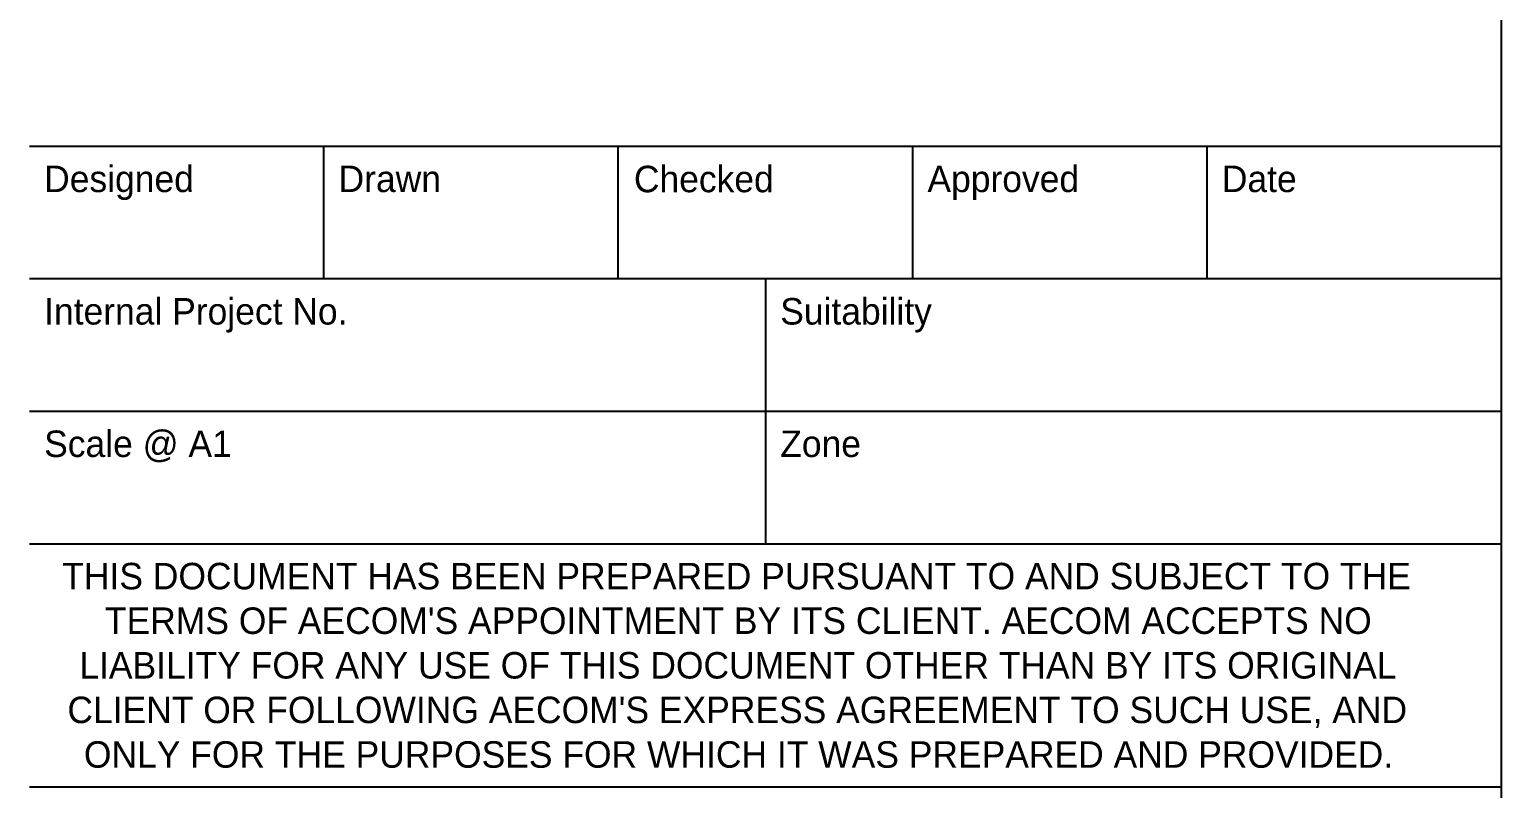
# Model space of a CAD drawing. Extents: x 0 to 841, y 0 to 594.
# Drawn here: x 731 to 831, y 67.5 to 119.1 of the extents above; entities that cross this region are included whole.
import ezdxf

# ---------------------------------------------------------------- set-up
doc = ezdxf.new("R2010")
doc.units = 0
for name, color, linetype in [('Z-Zz_10_20-Z-P_CadFrame', 7, 'Continuous'), ('Z-Zz_10_20-Z-P_CadFrameAttributeTitles', 7, 'Continuous'), ('Z-Zz_10_20-Z-P_CadFrameDisclaimer', 7, 'Continuous')]:
    doc.layers.add(name, color=color, linetype=linetype)

# ---------------------------------------------------------------- blocks, each defined once
blk = doc.blocks.new('AECOM_TitleBlock_Legal')
at = {"layer": 'Z-Zz_10_20-Z-P_CadFrameDisclaimer'}
for s, p in [('THIS DOCUMENT HAS BEEN PREPARED PURSUANT TO AND SUBJECT TO THE ', (-47.77, 5.16)), ("TERMS OF AECOM'S APPOINTMENT BY ITS CLIENT. AECOM ACCEPTS NO ", (-44.87, 2.13)), ('LIABILITY FOR ANY USE OF THIS DOCUMENT OTHER THAN BY ITS ORIGINAL ', (-46.61, -0.9)), ("CLIENT OR FOLLOWING AECOM'S EXPRESS AGREEMENT TO SUCH USE, AND ", (-47.42, -3.93)), ('ONLY FOR THE PURPOSES FOR WHICH IT WAS PREPARED AND PROVIDED.', (-46.3, -6.96))]:
    blk.add_text(s, height=1.8, dxfattribs=at).set_placement(p)
blk = doc.blocks.new('AECOM_TitleBlock_A1v')
at = {"layer": 'Z-Zz_10_20-Z-P_CadFrame'}
for p, q in [((831, 10), (831, 584)), ((831, 111.1), (731, 111.1)), ((751, 102.1), (751, 111.1)), ((771, 102.1), (771, 111.1)), ((791, 102.1), (791, 111.1)), ((811, 102.1), (811, 111.1)), ((831, 102.1), (731, 102.1)), ((781, 102.1), (781, 84.1)), ((831, 93.1), (731, 93.1)), ((731, 84.1), (831, 84.1)), ((731, 67.6), (831, 67.6))]:
    blk.add_line(p, q, dxfattribs=at)
at = {"layer": 'Z-Zz_10_20-Z-P_CadFrameDisclaimer'}
blk.add_blockref('AECOM_TitleBlock_Legal', (781, 75.85), dxfattribs=at)
at = {"layer": 'Z-Zz_10_20-Z-P_CadFrameAttributeTitles'}
for s, p in [('Designed', (732, 108)), ('Drawn', (752, 108)), ('Checked', (772.06, 107.99)), ('Approved', (792, 108)), ('Date', (812, 108)), ('Internal Project No.', (732, 99)), ('Suitability', (782, 99)), ('Scale @ A1', (732, 90)), ('Zone', (782, 90))]:
    blk.add_text(s, height=1.8, dxfattribs=at).set_placement(p)

msp = doc.modelspace()

# ---------------------------------------------------------------- block references
msp.add_blockref('AECOM_TitleBlock_A1v', (0, 0))

doc.saveas('drawing.dxf')
